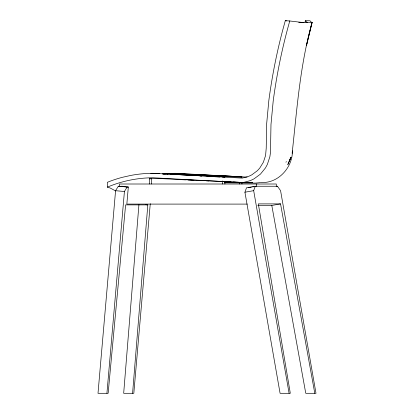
<?xml version="1.0" encoding="UTF-8"?>
<svg xmlns="http://www.w3.org/2000/svg" width="414" height="414" viewBox="0 0 414 414"><rect width="100%" height="100%" fill="white"/><g stroke="black" fill="none" stroke-linecap="round" stroke-linejoin="round"><path stroke-width="0.62" d="M292.393 150.805C292.791 167.598 277.706 184.116 260.463 182.383M138.918 204.744L123.677 393.3L133.815 393.3L150.261 203.704M132.589 393.3L147.819 204.878L145.925 204.713M119.574 186.248L118.3 186.248L115.573 190.709L98.004 393.3L108.147 393.3L125.602 204.878L147.819 204.878M106.921 393.3L124.423 191.491L127.15 187.03L128.418 187.03M292.134 153.366C296.936 109.477 300.031 65.133 312.068 22.418L306.567 45.183L312.068 22.418C303.131 23.365 294.214 21.016 285.293 20.7L282.488 30.978A554.646 540.306 -77.5 0 0 268.846 100.426L266.626 124.143L266.223 148.155L265.581 155.488L263.376 162.226L259.697 168.151L257.358 170.708L251.836 174.827L248.736 176.333L242.288 178.103L153.087 173.285A125.468 124.397 -90 0 0 131.072 175.37L122.43 177.301A125.473 124.397 90 0 0 109.772 181.353L107.371 182.315L107.371 187.133L110.15 188.008L115.703 190.973M304.973 22.372L305.418 20.7L310.024 20.793L310.873 21.854L312.151 22.47M289.531 160.942L291.026 157.325L287.802 164.658L290.638 157.61M314.79 393.3L280.547 203.895L258.331 203.895L290.307 393.3L280.081 393.3L244.928 192.215L246.496 187.806L255.241 186.248L277.463 186.248L280.573 190.663L315.996 393.3L305.76 393.3L271.801 205.453L257.834 205.453M289.101 393.3L253.678 190.663L255.241 186.248M285.955 162.231L286.338 161.6M248.291 187.692L251.417 187.138M252.664 186.916L253.911 186.693M255.164 186.471L256.411 186.248L256.411 184.007M276.21 186.471L277.463 186.248M244.928 192.215L253.678 190.663M271.801 205.453L280.547 203.895M306.256 22.573C309.222 22.589 305.604 21.947 305.418 20.7M150.768 173.673L159.752 173.632M170.102 174.268L241.942 177.213M224.569 181.679L224.905 181.668L224.052 181.549M298.722 22.413L303.415 22.537M260.008 182.652L255.516 183.091L224.414 182.781M120.841 186.248L122.746 186.248M247.293 204.097L126.839 204.097L128.319 187.03L119.47 186.248L119.47 184.007L276.293 184.007L276.293 186.248M245.543 182.646L252.618 182.652L242.299 182.372M226.81 181.953L238.423 182.269M224.336 181.958L248.902 182.652L242.438 182.367M150.266 178.827L149.407 178.791L159.675 178.558L223.544 181.518M222.396 176.659L224.905 176.768L177.596 174.599M222.396 177.109L224.905 177.213L224.548 177.192M224.341 181.56L230.805 181.849M233.392 181.963L238.562 182.191M162.919 173.963L165.502 174.082M170.666 174.32L175.676 174.511M199.993 176.079L201.913 176.167M207.036 176.4L210.876 176.581M214.716 176.757L219.834 176.99M179.091 179.578L185.544 179.873M188.127 179.992L193.933 180.261M197.162 180.411L201.68 180.618M206.198 180.825L208.78 180.944M236.849 176.555L175.303 173.285A125.468 124.397 -90 0 0 162.676 173.989M238.138 176.628L247.132 177.135M162.935 173.813L168.027 174.097M170.573 174.237L174.392 174.454M241.497 177.182L241.942 177.213M118.3 186.248L127.15 187.03M115.573 190.709L124.423 191.491M285.293 20.7L286.504 20.912M241.942 182.802L241.942 184.007M239.427 182.797L239.427 184.007M224.905 181.596L224.905 184.007M222.396 180.949L222.396 184.007M151.338 178.527L151.338 184.007M149.407 178.936L149.407 184.007M289.816 20.798A550.159 535.913 -77.5 0 0 273.204 100.98L270.984 124.485L270.471 152.585L269.887 156.668L267.366 164.41L265.452 167.955L260.416 174.139L254.03 178.853L250.444 180.576L242.749 182.636L153.108 177.766A120.986 119.951 -90 0 0 107.371 187.133M166.594 173.828L176.783 173.844L241.942 176.762L177.368 173.632L166.594 173.828"/></g></svg>
